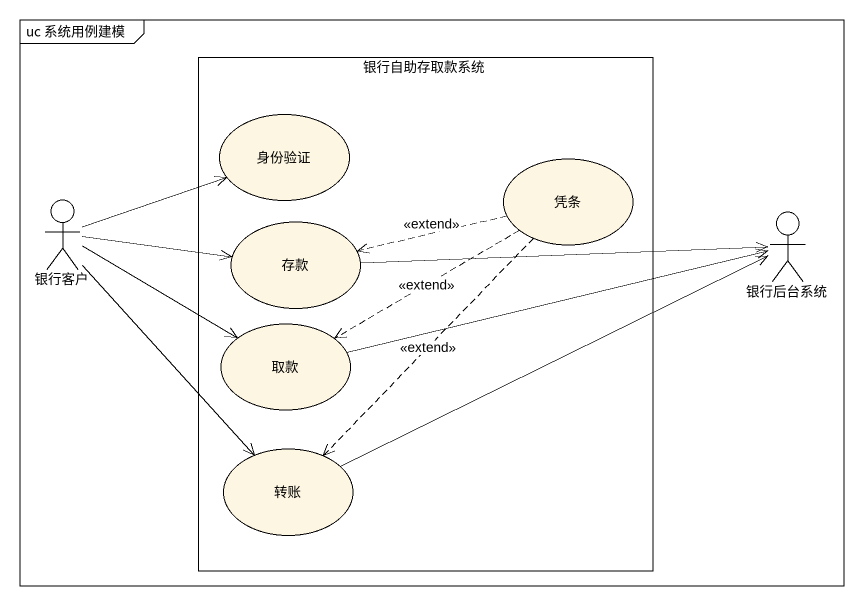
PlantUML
@startuml
mainframe uc 系统用例建模
rectangle 银行自助存取款系统 {
  usecase 身份验证
  usecase 凭条
  usecase 存款
  usecase 取款
  usecase 转账
}
actor 银行客户
actor 银行后台系统
凭条 .left.> 存款 : <<extend>>
凭条 .left.> 取款 : <<extend>>
凭条 ..> 转账 : <<extend>>
银行客户 -right-> 身份验证
银行客户 -right-> 存款
银行客户 -right-> 取款
银行客户 --> 转账
存款 -right-> 银行后台系统
取款 -right-> 银行后台系统
转账 -right-> 银行后台系统
@enduml
